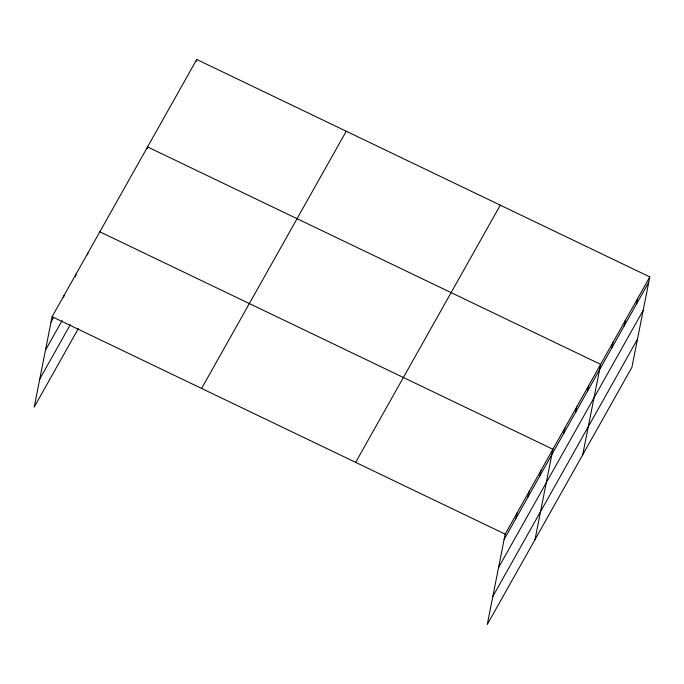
<?xml version="1.0" encoding="UTF-8"?>
<svg xmlns="http://www.w3.org/2000/svg" width="684" height="684" viewBox="0 0 684 684"><rect width="100%" height="100%" fill="white"/><g stroke="black" fill="none" stroke-linecap="round" stroke-linejoin="round"><path stroke-width="1.03" d="M649.8 276.926L505.168 534.127L487.264 624.518L631.905 367.317L649.8 276.926L196.736 59.482L52.095 316.683L34.2 407.074L78.301 328.653M63.672 297.258L64.031 295.462M75.428 276.934L75.967 274.241M87.543 254.816L87.894 253.02M147.205 148.727L147.556 146.932L600.62 364.375L582.725 454.766M196.376 61.278L196.736 59.482M516.035 518.292L517.095 512.906M527.962 497.071L529.031 491.685M539.898 475.85L540.967 470.472M534.999 539.642L552.894 449.251L99.83 231.808M563.761 433.417L564.83 428.03M575.697 412.196L576.757 406.809M587.624 390.974L588.693 385.596M611.855 347.899L612.915 342.513M624.15 326.037L625.21 320.651M636.436 304.175L637.505 298.788M51.035 322.061L53.626 317.453M45.477 350.114L62.082 320.599M39.758 379.022L70.367 324.592M201.609 388.435L346.241 131.243M355.654 462.367L500.286 205.166M504.099 539.505L648.731 282.312M498.542 567.566L643.182 310.365M492.822 596.465L637.454 339.264M52.095 316.683L505.168 534.127"/></g></svg>
